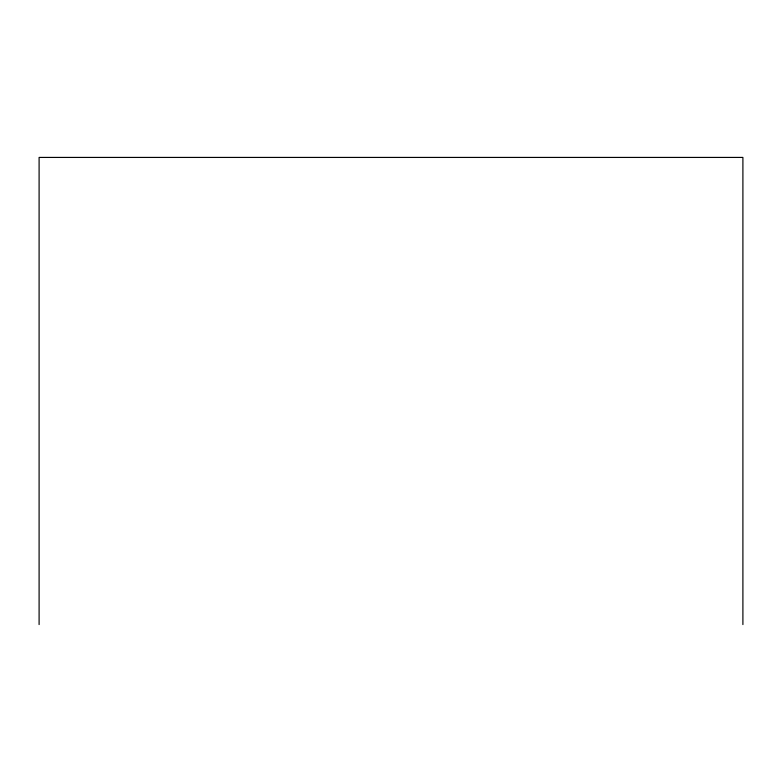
<?xml version="1.0" encoding="UTF-8"?>
<svg xmlns="http://www.w3.org/2000/svg" width="782" height="782" viewBox="0 0 782 782"><rect width="100%" height="100%" fill="white"/><g stroke="black" fill="none" stroke-linecap="round" stroke-linejoin="round"><path stroke-width="1.17" d="M742.9 624.574L742.9 157.426L39.1 157.426L39.1 624.574"/></g></svg>
